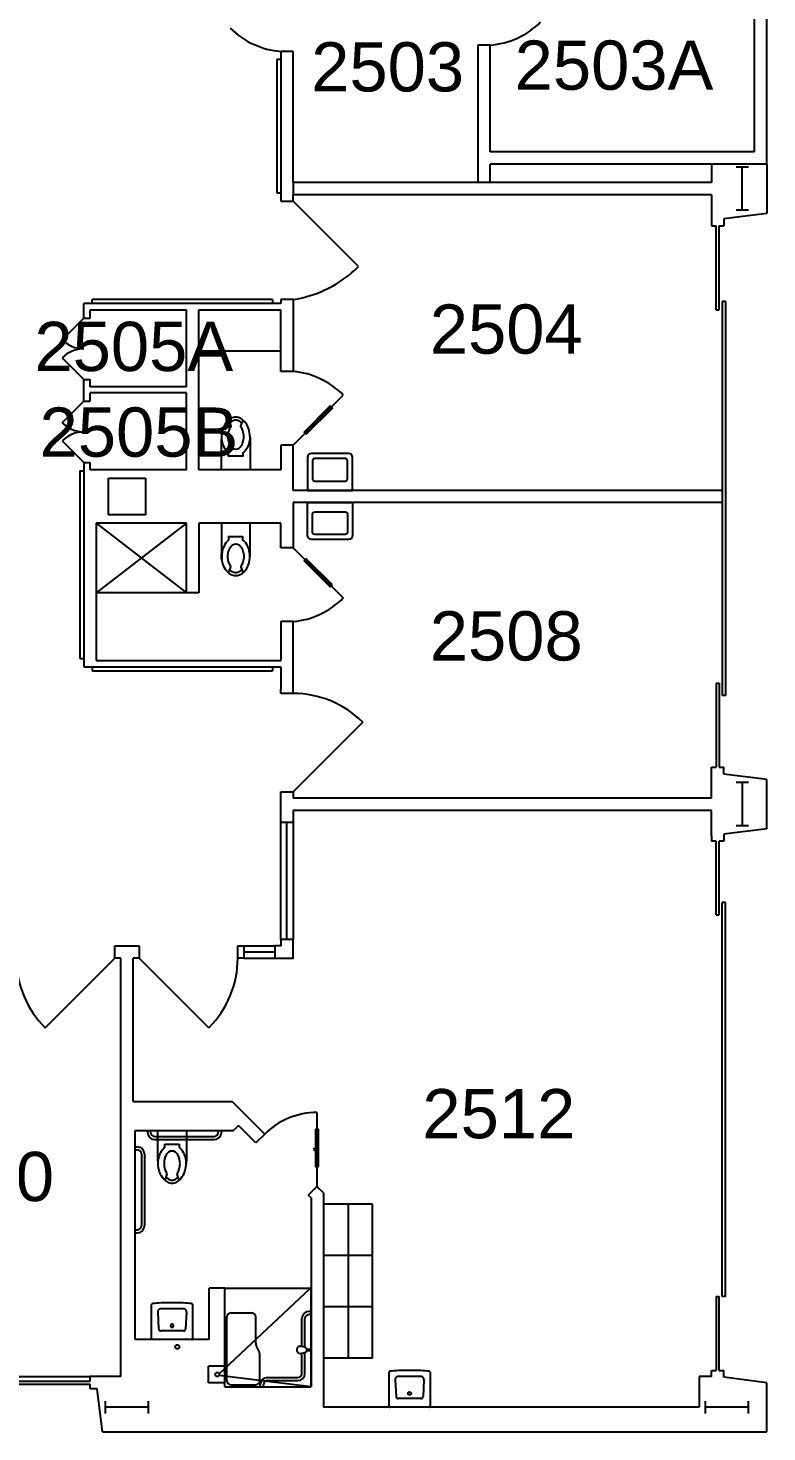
# Model space of a CAD drawing. Header units: inches. Extents: x -3198 to 3293, y 108 to 2903.
# Drawn here: x 2932 to 3292, y 161 to 846 of the extents above; entities that cross this region are included whole.
import ezdxf
from ezdxf.enums import TextEntityAlignment as Align

# ---------------------------------------------------------------- set-up
doc = ezdxf.new("R2010")
doc.units = ezdxf.units.IN
doc.header["$LTSCALE"] = 96
doc.header["$MEASUREMENT"] = 0
doc.layers.get('0').update_dxf_attribs({"linetype": 'CONTINUOUS'})
for name, color, linetype in [('A-ANNO-ROOM', 4, 'CONTINUOUS'), ('A-COLS', 5, 'CONTINUOUS'), ('A-DOOR', 2, 'CONTINUOUS'), ('A-FLOR-CASE', 3, 'CONTINUOUS'), ('A-FLOR-HRAL', 1, 'CONTINUOUS'), ('A-FLOR-PFIX', 2, 'CONTINUOUS'), ('A-GLAZ', 2, 'CONTINUOUS'), ('A-GLAZ-SILL', 1, 'CONTINUOUS'), ('A-WALL-FULL', 6, 'CONTINUOUS')]:
    doc.layers.add(name, color=color, linetype=linetype)
doc.styles.add('ARIAL', font='arial.ttf')

# ---------------------------------------------------------------- blocks, each defined once
blk = doc.blocks.new('W-LAV2')
for p, q in [((17, 11), (1, 11)), ((1, 11), (1, -11)), ((5.5, 7.5), (5.5, -7.5)), ((15.5, 8.5), (6.5, 8.5)), ((16.5, -7.5), (16.5, 7.5)), ((19, -9), (19, 9)), ((1, -11), (17, -11)), ((6.5, -8.5), (15.5, -8.5))]:
    blk.add_line(p, q)
for centre, radius, start, end in [((6.5, 7.5), 1, 90, 180), ((15.5, 7.5), 1, 0, 90), ((17, 9), 2, 0, 90), ((6.5, -7.5), 1, 180, 270), ((15.5, -7.5), 1, 270, 0), ((17, -9), 2, 270, 0)]:
    blk.add_arc(centre, radius, start, end)

msp = doc.modelspace()

# ---------------------------------------------------------------- linework, layer by layer
at = {"layer": 'A-COLS'}
for p, q in [((3283.5, 778), (3277.5, 778)), ((3280.5, 757), (3280.5, 778)), ((3283.5, 757), (3277.5, 757)), ((2971.47, 617.5), (2971.47, 626.5)), ((2971.47, 626.5), (2989.47, 626.5)), ((2989.47, 626.5), (2989.47, 608.5)), ((2971.47, 608.5), (2971.47, 617.5)), ((2989.47, 608.5), (2971.47, 608.5)), ((3283.5, 478), (3277.5, 478)), ((3280.5, 478), (3280.5, 457)), ((3283.5, 457), (3277.5, 457)), ((2970, 170.5), (2970, 176.5)), ((2991, 173.5), (2970, 173.5)), ((2991, 170.5), (2991, 176.5)), ((3262.5, 170.5), (3262.5, 176.5)), ((3283.5, 173.5), (3262.5, 173.5)), ((3283.5, 170.5), (3283.5, 176.5))]:
    msp.add_line(p, q, dxfattribs=at)
at = {"layer": 'A-DOOR'}
for p, q in [((3093.38, 729.62), (3061.5, 761.5)), ((2948.89, 693.89), (2959.5, 704.5)), ((2948.89, 685.11), (2959.5, 674.5)), ((2948.89, 653.39), (2959.5, 664)), ((3061.5, 642.5), (3085.94, 666.94)), ((2948.89, 644.61), (2959.5, 634)), ((3061.5, 592.5), (3085.94, 568.06)), ((3095.44, 507.44), (3061.5, 473.5)), ((2940.56, 358.56), (2974.5, 392.5)), ((3020.44, 358.56), (2986.5, 392.5)), ((3073.08, 317.2), (3073.08, 281.2)), ((3072.08, 299.2), (3071.37, 299.9)), ((3072.08, 299.2), (3071.37, 298.49)), ((3073.08, 299.2), (3072.08, 299.2))]:
    msp.add_line(p, q, dxfattribs=at)
for points in [[(3079.56, 661.62), (3066.83, 648.89), (3067.89, 647.83), (3080.62, 660.56)], [(3080.62, 574.44), (3067.89, 587.17), (3066.83, 586.11), (3079.56, 573.38)], [(3073.83, 290.91), (3073.83, 308.91), (3072.33, 308.91), (3072.33, 290.91)]]:
    msp.add_lwpolyline(points, close=True, dxfattribs=at)
for centre, radius, start, end in [((3154.5, 876.5), 39.12, 274.39871, 315), ((3058.5, 873.5), 39.12, 225, 265.60129), ((3052.87, 770.13), 57.29, 278.66759, 315), ((2959.5, 704.5), 15, 225, 270), ((2959.5, 674.5), 15, 90, 135), ((3057.58, 638.58), 40.11, 45, 84.39601), ((2959.5, 664), 15, 225, 270), ((2959.5, 634), 15, 90, 135), ((3057.58, 596.42), 40.11, 275.60399, 315), ((3061.5, 473.5), 48, 45, 90), ((2974.5, 392.5), 48, 180, 225), ((2986.5, 392.5), 48, 315, 0), ((3073.08, 281.2), 36, 90, 135)]:
    msp.add_arc(centre, radius, start, end, dxfattribs=at)
at = {"layer": 'A-FLOR-CASE'}
for p, q in [((3015.5, 688.5), (3055.5, 688.5)), ((3100.25, 272.5), (3076.25, 272.5)), ((3088.25, 272.5), (3088.25, 197.5)), ((3100.25, 197.5), (3100.25, 272.5)), ((3100.25, 247.5), (3076.25, 247.5)), ((3100.25, 222.5), (3076.25, 222.5)), ((3100.25, 197.5), (3076.25, 197.5))]:
    msp.add_line(p, q, dxfattribs=at)
at = {"layer": 'A-FLOR-HRAL'}
for p, q in [((3055.5, 830.5), (3053.5, 830.5)), ((3053.5, 830.5), (3053.5, 765.5)), ((3053.5, 765.5), (3055.5, 765.5)), ((3051.5, 713.5), (2963.5, 713.5)), ((2963.5, 711.5), (2963.5, 713.5)), ((3051.5, 713.5), (3051.5, 711.5)), ((2957.5, 630), (2957.5, 538.5)), ((2957.5, 630), (2959.5, 630)), ((2957.5, 538.5), (2959.5, 538.5)), ((2963.5, 534.5), (2963.5, 532.5)), ((3051.5, 534.5), (3051.5, 532.5)), ((2963.5, 532.5), (3051.5, 532.5))]:
    msp.add_line(p, q, dxfattribs=at)
at = {"layer": 'A-FLOR-PFIX'}
for p, q in [((3009.5, 604.5), (2965.5, 570.5)), ((2965.5, 604.5), (3009.5, 570.5)), ((3009.5, 570.5), (2965.5, 570.5)), ((2990.5, 308.5), (2990.5, 307.5)), ((2992, 308.5), (2992, 307.5)), ((2995.5, 293.62), (2995.5, 308.5)), ((2995.5, 308.5), (2999.48, 308.5)), ((2999.48, 308.5), (3002.5, 308.5)), ((3002.5, 308.5), (3005.52, 308.5)), ((3005.52, 308.5), (3009.5, 308.5)), ((3009.5, 308.5), (3009.5, 293.62)), ((3025, 308.5), (3025, 307.5)), ((3026.5, 308.5), (3026.5, 307.5)), ((2994, 305.5), (3023, 305.5)), ((2994, 304), (3023, 304)), ((2998.95, 300.24), (2998.95, 301.79)), ((2998.95, 301.79), (3005.95, 301.79)), ((3005.95, 301.79), (3005.95, 300.24)), ((2984.5, 300.5), (2985.5, 300.5)), ((2984.5, 299), (2985.5, 299)), ((2987.5, 297), (2987.5, 262)), ((2989, 297), (2989, 262)), ((2999.98, 287.2), (2999.25, 285)), ((3005.66, 284.97), (3004.92, 287.2)), ((2984.5, 260), (2985.5, 260)), ((2984.5, 258.5), (2985.5, 258.5)), ((3025.43, 189.87), (3070, 231.5)), ((3028.25, 183.5), (3028.25, 231.5)), ((3028.25, 231.5), (3070.25, 231.5)), ((2992.5, 207), (2992.5, 223.55)), ((2995.46, 219.92), (2995.92, 211.69)), ((3008.04, 221.5), (2996.96, 221.5)), ((3009.54, 219.92), (3009.08, 211.69)), ((3012.5, 223.55), (3012.5, 207)), ((3031.25, 219.5), (3041.25, 219.5)), ((3070.25, 220.25), (3069.25, 220.25)), ((3070.25, 218.75), (3070.25, 220.25)), ((3029.25, 186.5), (3029.25, 217.5)), ((3043.25, 204.71), (3043.25, 217.5)), ((3065.75, 203.18), (3065.75, 216.75)), ((3067.25, 202.74), (3067.25, 216.75)), ((3070.25, 218.75), (3069.25, 218.75)), ((3012, 206.5), (2993, 206.5)), ((3008.08, 210.75), (2996.92, 210.75)), ((3044.93, 200.63), (3043.57, 203.37)), ((3045.25, 186.5), (3045.25, 199.29)), ((3065.75, 190), (3065.75, 199.82)), ((3067.25, 190), (3067.25, 200.26)), ((3068.17, 201.88), (3070.25, 201.88)), ((3068.17, 201.12), (3070.25, 201.12)), ((3070.25, 183.5), (3025.33, 188.95)), ((3049, 188), (3063.75, 188)), ((3049, 186.5), (3063.75, 186.5)), ((3108.25, 174), (3108.25, 190.55)), ((3111.21, 186.92), (3111.67, 178.69)), ((3123.79, 188.5), (3112.71, 188.5)), ((3125.29, 186.92), (3124.83, 178.69)), ((3128.25, 190.55), (3128.25, 174)), ((3031.25, 184.5), (3043.25, 184.5)), ((3045.5, 183.5), (3045.5, 184.5)), ((3045.5, 183.5), (3047, 183.5)), ((3047, 183.5), (3047, 184.5)), ((3127.75, 173.5), (3108.75, 173.5)), ((3123.83, 177.75), (3112.67, 177.75))]:
    msp.add_line(p, q, dxfattribs=at)
for points in [[(3033.5, 656.25, 0.143932), (3031, 655.52, 0.107177), (3028.55, 653.06, 0.077997), (3027.07, 649.71, 0.065232), (3026.5, 645.38)], [(3029.51, 654.22, -0.562484), (3030.34, 654.03), (3031.08, 651.8, -0.238976), (3031.01, 651.35, 0.08035), (3030.08, 649.48, 0.074934), (3029.66, 646.71, 0.074934), (3030.08, 643.95, 0.085426), (3031.09, 641.96, 0.066386), (3031.9, 641.12, 0.330534), (3035.2, 641.12, 0.066386), (3036.01, 641.96, 0.085426), (3037.02, 643.95, 0.074934), (3037.44, 646.71, 0.074934), (3037.02, 649.48, 0.08035), (3036.09, 651.35, -0.238976), (3036.02, 651.8), (3036.75, 654, -0.549653), (3037.57, 654.21)], [(3033.5, 654.75, 0.143932), (3031.81, 654.25, 0.059203), (3030.6, 653.25)], [(3037.52, 654.25, 0.06085), (3036, 655.52, 0.143932), (3033.5, 656.25)], [(3036.48, 653.17, 0.063273), (3035.19, 654.25, 0.143932), (3033.5, 654.75)], [(3040.43, 646.9, -0.022673), (3040.5, 645.38), (3040.5, 630.5), (3036.52, 630.5), (3033.5, 630.5), (3030.48, 630.5), (3026.5, 630.5), (3026.5, 645.38)], [(3040.44, 646.71, -0.074934), (3039.89, 643.06, -0.085426), (3038.42, 640.17, -0.066386), (3037.05, 638.76), (3037.05, 637.21), (3030.05, 637.21), (3030.05, 638.76, -0.066386), (3028.68, 640.17, -0.085426), (3027.21, 643.06, -0.111314), (3026.79, 648.49)], [(3040.43, 588.1, 0.022673), (3040.5, 589.62), (3040.5, 604.5), (3036.52, 604.5), (3033.5, 604.5), (3030.48, 604.5), (3026.5, 604.5), (3026.5, 589.62)], [(3040.44, 588.29, 0.074934), (3039.89, 591.94, 0.085426), (3038.42, 594.83, 0.066386), (3037.05, 596.24), (3037.05, 597.79), (3030.05, 597.79), (3030.05, 596.24, 0.066386), (3028.68, 594.83, 0.085426), (3027.21, 591.94, 0.111314), (3026.79, 586.51)], [(3033.5, 578.75, -0.143932), (3031, 579.48, -0.107177), (3028.55, 581.94, -0.077997), (3027.07, 585.29, -0.065232), (3026.5, 589.62)], [(3029.51, 580.78, 0.562484), (3030.34, 580.97), (3031.08, 583.2, 0.238976), (3031.01, 583.65, -0.08035), (3030.08, 585.52, -0.074934), (3029.66, 588.29, -0.074934), (3030.08, 591.05, -0.085426), (3031.09, 593.04, -0.066386), (3031.9, 593.88, -0.330534), (3035.2, 593.88, -0.066386), (3036.01, 593.04, -0.085426), (3037.02, 591.05, -0.074934), (3037.44, 588.29, -0.074934), (3037.02, 585.52, -0.08035), (3036.09, 583.65, 0.238976), (3036.02, 583.2), (3036.75, 581, 0.549653), (3037.57, 580.79)], [(3033.5, 580.25, -0.143932), (3031.81, 580.75, -0.059203), (3030.6, 581.75)], [(3036.48, 581.83, -0.063273), (3035.19, 580.75, -0.143932), (3033.5, 580.25)], [(3037.52, 580.75, -0.06085), (3036, 579.48, -0.143932), (3033.5, 578.75)], [(3108.7, 191.04, 0.061553), (3108.56, 191.01, 0.084107), (3108.47, 190.96, 0.039062), (3108.38, 190.88, 0.039062), (3108.31, 190.78, 0.084107), (3108.27, 190.69, 0.061553), (3108.25, 190.55)], [(3127.8, 191.04, 0.007949), (3123.65, 191.37, 0.014949), (3121.44, 191.45, 0.000949), (3118.25, 191.46, 0.000949), (3115.06, 191.45, 0.014949), (3112.85, 191.37, 0.007949), (3108.7, 191.04)], [(3112.71, 188.5, 0.050866), (3112.35, 188.46, 0.073218), (3112.12, 188.38, 0.028563), (3111.79, 188.17, 0.050866), (3111.62, 188.03, 0.050866), (3111.49, 187.86, 0.028563), (3111.3, 187.52, 0.073218), (3111.23, 187.28, 0.050866), (3111.21, 186.92)], [(3125.29, 186.92, 0.050866), (3125.27, 187.28, 0.073218), (3125.2, 187.52, 0.028563), (3125.01, 187.86, 0.050866), (3124.88, 188.03, 0.050866), (3124.71, 188.17, 0.028563), (3124.38, 188.38, 0.073218), (3124.15, 188.46, 0.050866), (3123.79, 188.5)], [(3128.25, 190.55, 0.061553), (3128.23, 190.69, 0.084107), (3128.19, 190.78, 0.039062), (3128.12, 190.88, 0.039062), (3128.03, 190.96, 0.084107), (3127.94, 191.01, 0.061553), (3127.8, 191.04)], [(3111.67, 178.69, 0.063221), (3111.72, 178.41, 0.085725), (3111.82, 178.22, 0.040781), (3111.99, 178.03, 0.040781), (3112.18, 177.87, 0.085725), (3112.38, 177.79, 0.063221), (3112.67, 177.75)], [(3123.83, 177.75, 0.063221), (3124.12, 177.79, 0.085725), (3124.32, 177.87, 0.040781), (3124.51, 178.03, 0.040781), (3124.68, 178.22, 0.085725), (3124.78, 178.41, 0.063221), (3124.83, 178.69)], [(3108.25, 174, 0.065543), (3108.27, 173.85, 0.087946), (3108.32, 173.75, 0.043207), (3108.4, 173.65, 0.043207), (3108.5, 173.57, 0.087946), (3108.6, 173.52, 0.065543), (3108.75, 173.5)], [(3127.75, 173.5, 0.065543), (3127.9, 173.52, 0.087946), (3128, 173.57, 0.043207), (3128.1, 173.65, 0.043207), (3128.18, 173.75, 0.087946), (3128.23, 173.85, 0.065543), (3128.25, 174)]]:
    msp.add_lwpolyline(points, format="xyb", dxfattribs=at)
msp.add_lwpolyline([(3117.55, 180.51, -0.043661), (3117.6, 180.62, -0.043661), (3117.68, 180.73, -0.043661), (3117.77, 180.82, -0.043661), (3117.88, 180.9, -0.043661), (3117.99, 180.95, -0.043661), (3118.12, 180.99, -0.043661), (3118.25, 181, -0.043661), (3118.38, 180.99, -0.043661), (3118.51, 180.95, -0.043661), (3118.62, 180.9, -0.043661), (3118.73, 180.82, -0.043661), (3118.82, 180.73, -0.043661), (3118.9, 180.62, -0.043661), (3118.95, 180.51, -0.043661), (3118.99, 180.38, -0.043661), (3119, 180.25, -0.043661), (3118.99, 180.12, -0.043661), (3118.95, 179.99, -0.043661), (3118.9, 179.88, -0.043661), (3118.82, 179.77, -0.043661), (3118.73, 179.68, -0.043661), (3118.62, 179.6, -0.043661), (3118.51, 179.55, -0.043661), (3118.38, 179.51, -0.043661), (3118.25, 179.5, -0.043661), (3118.12, 179.51, -0.043661), (3117.99, 179.55, -0.043661), (3117.88, 179.6, -0.043661), (3117.77, 179.68, -0.043661), (3117.68, 179.77, -0.043661), (3117.6, 179.88, -0.043661), (3117.55, 179.99, -0.043661), (3117.51, 180.12, -0.043661), (3117.5, 180.25, -0.043661), (3117.51, 180.38, -0.043661)], format="xyb", close=True, dxfattribs=at)
for centre in [(3004.99, 203), (3024.5, 189.5)]:
    msp.add_circle(centre, 1, dxfattribs=at)
for centre, radius, start, end in [((3032.46, 648.82), 7.43, 36.67248, 46.57416), ((3030.75, 647.54), 9.56, 17.14164, 36.67248), ((3028.06, 646.71), 12.38, 0, 17.14164), ((3032.46, 586.18), 7.43, 313.42584, 323.32752), ((3030.75, 587.46), 9.56, 323.32752, 342.85836), ((3028.06, 588.29), 12.38, 342.85836, 0), ((2994, 307.5), 3.5, 180, 270), ((2994, 307.5), 2, 180, 270), ((3023, 307.5), 3.5, 270, 0), ((3023, 307.5), 2, 270, 0), ((2985.5, 297), 3.5, 0, 90), ((2985.5, 297), 2, 0, 90), ((3007.94, 292.29), 12.38, 162.8584, 179.99997), ((3005.25, 293.12), 9.56, 143.32755, 162.85833), ((3003.54, 294.39), 7.43, 128.13524, 143.3275), ((3007.94, 292.29), 9.38, 162.85841, 179.99998), ((3005.25, 293.12), 6.56, 143.32753, 162.85831), ((3003.54, 294.39), 4.43, 128.13523, 143.32749), ((3002.45, 295.66), 2.76, 53.41905, 126.58095), ((3001.36, 294.39), 4.43, 36.67251, 51.86477), ((2999.65, 293.12), 6.56, 17.14169, 36.67247), ((2996.96, 292.29), 9.38, 0.00002, 17.14159), ((3001.36, 294.39), 7.43, 36.67252, 51.86478), ((2999.65, 293.12), 9.56, 17.14167, 36.67245), ((2996.96, 292.29), 12.38, 351.73493, 17.14163), ((3012.34, 293.62), 16.84, 180, 185.19537), ((3007.94, 292.29), 12.38, 180, 197.14164), ((3005.25, 291.46), 9.56, 197.14164, 216.67248), ((3007.94, 292.29), 9.38, 180.00002, 197.14159), ((3005.25, 291.46), 6.56, 197.14169, 215.51708), ((2999.5, 287.36), 0.5, 341.75622, 35.5172), ((3005.4, 287.36), 0.5, 144.4828, 198.24378), ((2999.65, 291.46), 6.56, 324.48292, 342.85831), ((2996.96, 292.29), 9.38, 342.85841, 359.99998), ((2997.51, 292.33), 11.82, 327.23154, 345.07102), ((2992.66, 293.62), 16.84, 345.07107, 359.99999), ((3003.54, 290.18), 7.43, 216.67248, 226.57416), ((2998.77, 285.15), 0.5, 226.57414, 341.75625), ((3004.43, 290.36), 8.18, 223.30974, 237.23835), ((3004.43, 290.36), 6.68, 222.75649, 237.23828), ((3002.5, 287.37), 4.62, 237.23826, 270.00004), ((3002.5, 287.37), 3.12, 237.23824, 270.00003), ((3002.5, 287.37), 3.12, 269.99997, 302.76176), ((3002.5, 287.37), 4.62, 269.99996, 302.76174), ((3000.57, 290.36), 6.68, 302.76167, 316.31417), ((3000.57, 290.36), 8.18, 302.76173, 327.23149), ((3006.13, 285.13), 0.5, 198.24385, 315.67207), ((2985.5, 262), 3.5, 270, 0), ((2985.5, 262), 2, 270, 0), ((2993.08, 223.55), 0.578, 165.91089, 180.00002), ((2992.82, 223.61), 0.312, 146.68, 165.91065), ((2993.21, 223.35), 0.783, 137.73249, 146.68029), ((2993.21, 223.35), 0.783, 128.78497, 137.73277), ((2992.92, 223.72), 0.312, 109.55391, 128.78456), ((2993.01, 223.47), 0.578, 95.46518, 109.55431), ((3005.42, 93.74), 130.9, 93.64331, 95.46505), ((2997.23, 220.02), 1.77, 171.53233, 183.17992), ((2996.33, 220.15), 0.86, 154.78187, 171.53231), ((2998.63, 219.06), 3.41, 148.23747, 154.78185), ((2996.65, 220.29), 1.08, 136.58977, 148.23736), ((2996.65, 220.29), 1.08, 124.94244, 136.59003), ((2997.99, 218.38), 3.41, 118.39806, 124.94244), ((2996.78, 220.62), 0.86, 101.64749, 118.39793), ((2996.96, 219.73), 1.77, 89.9999, 101.64749), ((2999.45, 187.43), 37.02, 90.21756, 93.64336), ((3002.5, -615.07), 839.53, 90.00004, 90.21754), ((3002.5, -615.07), 839.53, 89.78246, 89.99996), ((3005.55, 187.43), 37.02, 86.35664, 89.78244), ((2999.58, 93.74), 130.9, 84.53495, 86.35669), ((3008.04, 219.73), 1.77, 78.35251, 90.0001), ((3008.22, 220.62), 0.86, 61.60207, 78.35251), ((3007.01, 218.38), 3.41, 55.05756, 61.60194), ((3008.35, 220.29), 1.08, 43.40997, 55.05756), ((3008.35, 220.29), 1.08, 31.76264, 43.41023), ((3006.37, 219.06), 3.41, 25.21815, 31.76253), ((3008.67, 220.15), 0.86, 8.46769, 25.21813), ((3007.77, 220.02), 1.77, 356.82008, 8.46767), ((3011.99, 223.47), 0.578, 70.44569, 84.53482), ((3012.08, 223.72), 0.312, 51.21544, 70.44609), ((3011.79, 223.35), 0.783, 42.26723, 51.21503), ((3011.79, 223.35), 0.783, 33.31971, 42.26751), ((3012.18, 223.61), 0.312, 14.08935, 33.32), ((3011.92, 223.55), 0.578, 359.99998, 14.08911), ((3031.25, 217.5), 2, 90, 180), ((3041.25, 217.5), 2, 0, 90), ((3069.25, 216.75), 3.5, 90, 180), ((3002.5, 213.25), 0.75, 170.00007, 180.00008), ((3002.5, 213.25), 0.75, 179.99992, 189.99993), ((3002.5, 213.25), 0.75, 159.99972, 169.99973), ((3002.5, 213.25), 0.75, 190.00027, 200.00028), ((3002.5, 213.25), 0.75, 150.00018, 160.00019), ((3002.5, 213.25), 0.75, 199.99981, 209.99982), ((3002.5, 213.25), 0.75, 139.99997, 149.99998), ((3002.5, 213.25), 0.75, 210.00002, 220.00003), ((3002.5, 213.25), 0.75, 129.99999, 140.00001), ((3002.5, 213.25), 0.75, 219.99999, 230.00001), ((3002.5, 213.25), 0.75, 120.00002, 130.00003), ((3002.5, 213.25), 0.75, 229.99997, 239.99998), ((3002.5, 213.25), 0.75, 109.99981, 119.99982), ((3002.5, 213.25), 0.75, 240.00018, 250.00019), ((3002.5, 213.25), 0.75, 100.00027, 110.00028), ((3002.5, 213.25), 0.75, 249.99972, 259.99973), ((3002.5, 213.25), 0.75, 89.99992, 99.99993), ((3002.5, 213.25), 0.75, 260.00007, 270.00008), ((3002.5, 213.25), 0.75, 80.00007, 90.00008), ((3002.5, 213.25), 0.75, 269.99992, 279.99993), ((3002.5, 213.25), 0.75, 69.99972, 79.99973), ((3002.5, 213.25), 0.75, 280.00027, 290.00028), ((3002.5, 213.25), 0.75, 60.00018, 70.00019), ((3002.5, 213.25), 0.75, 289.99981, 299.99982), ((3002.5, 213.25), 0.75, 49.99997, 59.99998), ((3002.5, 213.25), 0.75, 300.00002, 310.00003), ((3002.5, 213.25), 0.75, 39.99999, 50.00001), ((3002.5, 213.25), 0.75, 309.99999, 320.00001), ((3002.5, 213.25), 0.75, 30.00002, 40.00003), ((3002.5, 213.25), 0.75, 319.99997, 329.99998), ((3002.5, 213.25), 0.75, 19.99981, 29.99982), ((3002.5, 213.25), 0.75, 330.00018, 340.00019), ((3002.5, 213.25), 0.75, 10.00027, 20.00028), ((3002.5, 213.25), 0.75, 339.99972, 349.99973), ((3002.5, 213.25), 0.75, 359.99992, 9.99993), ((3002.5, 213.25), 0.75, 350.00007, 0.00008), ((3069.25, 216.75), 2, 90, 180), ((2993.07, 207), 0.574, 180.00024, 195.00014), ((2992.83, 206.93), 0.321, 194.99956, 215.10357), ((2993.18, 207.18), 0.753, 215.10367, 224.99983), ((2993.18, 207.18), 0.753, 225.00017, 234.89633), ((2992.93, 206.83), 0.321, 234.89643, 255.00044), ((2993, 207.07), 0.574, 254.99986, 269.99976), ((2997.07, 211.76), 1.15, 183.17998, 197.64991), ((2996.57, 211.6), 0.631, 197.64967, 217.24848), ((2997.3, 212.15), 1.54, 217.24881, 226.58995), ((2997.3, 212.15), 1.54, 226.59003, 235.93117), ((2996.79, 211.4), 0.631, 235.93094, 255.52974), ((2996.92, 211.9), 1.15, 255.53012, 270.00005), ((3008.08, 211.9), 1.15, 269.99995, 284.46988), ((3008.21, 211.4), 0.631, 284.47026, 304.06906), ((3007.7, 212.15), 1.54, 304.06883, 313.40997), ((3007.7, 212.15), 1.54, 313.41005, 322.75119), ((3008.43, 211.6), 0.631, 322.75152, 342.35033), ((3007.93, 211.76), 1.15, 342.35009, 356.82002), ((3012, 207.07), 0.574, 270.00024, 285.00014), ((3012.07, 206.83), 0.321, 284.99956, 305.10357), ((3011.82, 207.18), 0.753, 305.10367, 314.99983), ((3011.82, 207.18), 0.753, 315.00017, 324.89633), ((3012.17, 206.93), 0.321, 324.89643, 345.00044), ((3011.93, 207), 0.574, 344.99986, 359.99976), ((3046.25, 204.71), 3, 180, 206.56505), ((3042.25, 199.29), 3, 0, 26.56505), ((3064.97, 201.69), 1.64, 119.28174, 186.37779), ((3064.97, 201.31), 1.64, 173.62221, 240.71826), ((3065.14, 198.28), 4.94, 63.69179, 101.3589), ((3065.14, 204.72), 4.94, 258.6411, 296.30821), ((3066.86, 201.39), 1.39, 4.55294, 70.4074), ((3066.86, 201.61), 1.39, 289.5926, 355.44706), ((3031.25, 186.5), 2, 180, 270), ((3043.25, 186.5), 2, 270, 0), ((3049, 184.5), 3.5, 90, 180), ((3049, 184.5), 2, 90, 180), ((3063.75, 190), 2, 270, 0), ((3063.75, 190), 3.5, 270, 0)]:
    msp.add_arc(centre, radius, start, end, dxfattribs=at)
at = {"layer": 'A-GLAZ'}
for p, q in [((3058.5, 401.5), (3058.5, 458.5)), ((3037.5, 395.5), (3052.5, 395.5))]:
    msp.add_line(p, q, dxfattribs=at)
at = {"layer": 'A-GLAZ-SILL'}
for p, q in [((3055.5, 401.5), (3055.5, 458.5)), ((3061.5, 458.5), (3061.5, 401.5)), ((3037.5, 398.5), (3052.5, 398.5)), ((3037.5, 392.5), (3052.5, 392.5))]:
    msp.add_line(p, q, dxfattribs=at)
at = {"layer": 'A-WALL-FULL'}
for p, q in [((3292.5, 779.5), (3292.5, 1049.5)), ((3286.5, 785.5), (3286.5, 875.5)), ((3157.5, 837.5), (3151.5, 837.5)), ((3151.5, 837.5), (3151.5, 770.5)), ((3157.5, 785.5), (3157.5, 837.5)), ((3061.5, 834.5), (3055.5, 834.5)), ((3055.5, 834.5), (3055.5, 761.5)), ((3061.5, 773.5), (3061.5, 834.5)), ((3286.5, 785.5), (3157.5, 785.5)), ((3061.5, 770.5), (3061.5, 773.5)), ((3157.5, 770.5), (3157.5, 779.5)), ((3265.5, 779.5), (3157.5, 779.5)), ((3265.5, 779.5), (3265.5, 770.5)), ((3292.5, 779.5), (3265.5, 779.5)), ((3292.5, 779.5), (3292.5, 755.5)), ((3061.5, 770.5), (3061.5, 764.5)), ((3265.5, 770.5), (3061.5, 770.5)), ((3265.5, 770.5), (3157.5, 770.5)), ((3055.5, 761.5), (3061.5, 761.5)), ((3061.5, 761.5), (3061.5, 764.5)), ((3265.5, 764.5), (3061.5, 764.5)), ((3265.5, 764.5), (3265.5, 752.12)), ((3292.5, 755.5), (3271.5, 752.88)), ((3271.5, 752.88), (3271.5, 749.5)), ((3265.5, 752.12), (3265.5, 749.5)), ((3265.5, 749.5), (3267.75, 749.5)), ((3267.75, 744.5), (3267.75, 749.5)), ((3269.25, 749.5), (3271.5, 749.5)), ((3269.25, 744.5), (3269.25, 749.5)), ((3267.75, 708.5), (3267.75, 744.5)), ((3269.25, 708.5), (3269.25, 744.5)), ((3055.5, 713.5), (3055.5, 711.5)), ((3061.5, 713.5), (3055.5, 713.5)), ((3061.5, 713.5), (3061.5, 711.5)), ((3272.25, 712.5), (3270.75, 712.5)), ((3272.25, 712.5), (3270.75, 712.5)), ((3270.75, 712.5), (3270.75, 616.5)), ((3272.25, 712.5), (3272.25, 616.5)), ((3055.5, 711.5), (2959.5, 711.5)), ((2959.5, 704.5), (2959.5, 711.5)), ((2962.5, 708.5), (3009.5, 708.5)), ((2962.5, 704.5), (2962.5, 708.5)), ((3009.5, 671), (3009.5, 708.5)), ((3015.5, 630.5), (3015.5, 708.5)), ((3015.5, 708.5), (3055.5, 708.5)), ((3055.5, 678.5), (3055.5, 708.5)), ((3061.5, 711.5), (3061.5, 678.5)), ((3267.75, 708.5), (3269.25, 708.5)), ((2959.5, 704.5), (2962.5, 704.5)), ((3061.5, 678.5), (3055.5, 678.5)), ((2959.5, 664), (2959.5, 674.5)), ((2959.5, 674.5), (2962.5, 674.5)), ((2962.5, 671), (2962.5, 674.5)), ((3009.5, 671), (2962.5, 671)), ((2959.5, 664), (2962.5, 664)), ((3009.5, 668), (2962.5, 668)), ((2962.5, 664), (2962.5, 668)), ((3009.5, 630.5), (3009.5, 668)), ((3055.5, 642.5), (3055.5, 630.5)), ((3061.5, 642.5), (3055.5, 642.5)), ((3061.5, 620.5), (3061.5, 642.5)), ((2959.5, 634), (2959.5, 534.5)), ((2959.5, 634), (2962.5, 634)), ((2962.5, 630.5), (2962.5, 634)), ((3009.5, 630.5), (2962.5, 630.5)), ((3055.5, 630.5), (3015.5, 630.5)), ((3270.75, 620.5), (3061.5, 620.5)), ((3270.75, 620.5), (3270.75, 614.5)), ((3270.75, 616.5), (3270.75, 520.5)), ((3272.25, 616.5), (3272.25, 520.5)), ((3270.75, 614.5), (3061.5, 614.5)), ((3061.5, 614.5), (3061.5, 592.5)), ((3009.5, 604.5), (2965.5, 604.5)), ((2965.5, 604.5), (2965.5, 537.5)), ((3009.5, 570.5), (3009.5, 604.5)), ((3015.5, 604.5), (3015.5, 570.5)), ((3055.5, 604.5), (3015.5, 604.5)), ((3055.5, 592.5), (3055.5, 604.5)), ((3061.5, 592.5), (3055.5, 592.5)), ((3015.5, 570.5), (3009.5, 570.5)), ((3055.5, 556.5), (3055.5, 537.5)), ((3061.5, 556.5), (3055.5, 556.5)), ((3061.5, 523.5), (3061.5, 556.5)), ((2959.5, 534.5), (3055.5, 534.5)), ((2965.5, 537.5), (3055.5, 537.5)), ((3055.5, 534.5), (3055.5, 526.5)), ((3055.5, 526.5), (3055.5, 523.5)), ((3055.5, 521.5), (3055.5, 523.5)), ((3061.5, 521.5), (3055.5, 521.5)), ((3061.5, 521.5), (3061.5, 523.5)), ((3267.75, 526.5), (3269.25, 526.5)), ((3267.75, 526.5), (3267.75, 490.5)), ((3269.25, 526.5), (3269.25, 490.5)), ((3272.25, 520.5), (3270.75, 520.5)), ((3267.75, 490.5), (3267.75, 485.5)), ((3269.25, 490.5), (3269.25, 485.5)), ((3265.5, 482.88), (3265.5, 485.5)), ((3265.5, 485.5), (3267.75, 485.5)), ((3265.5, 470.5), (3265.5, 482.88)), ((3269.25, 485.5), (3271.5, 485.5)), ((3271.5, 482.12), (3271.5, 485.5)), ((3292.5, 479.5), (3271.5, 482.12)), ((3292.5, 455.5), (3292.5, 479.5)), ((3055.5, 458.5), (3055.5, 473.5)), ((3055.5, 473.5), (3061.5, 473.5)), ((3061.5, 473.5), (3061.5, 470.5)), ((3265.5, 470.5), (3061.5, 470.5)), ((3265.5, 464.5), (3061.5, 464.5)), ((3061.5, 464.5), (3061.5, 458.5)), ((3265.5, 452.12), (3265.5, 464.5)), ((3061.5, 458.5), (3055.5, 458.5)), ((3265.5, 452.12), (3265.5, 449.5)), ((3292.5, 455.5), (3271.5, 452.88)), ((3271.5, 452.88), (3271.5, 449.5)), ((3267.75, 449.5), (3265.5, 449.5)), ((3267.75, 413.5), (3267.75, 449.5)), ((3271.5, 449.5), (3269.25, 449.5)), ((3269.25, 413.5), (3269.25, 449.5)), ((3270.75, 323.5), (3270.75, 419.5)), ((3272.25, 419.5), (3270.75, 419.5)), ((3272.25, 323.5), (3272.25, 419.5)), ((3267.75, 413.5), (3269.25, 413.5)), ((2974.5, 392.5), (2974.5, 398.5)), ((2974.5, 398.5), (2986.5, 398.5)), ((2986.5, 398.5), (2986.5, 392.5)), ((2977.5, 392.5), (2974.5, 392.5)), ((2977.5, 188.5), (2977.5, 392.5)), ((2986.5, 392.5), (2983.5, 392.5)), ((2983.5, 322.5), (2983.5, 392.5)), ((2983.5, 322.5), (3031.77, 322.5)), ((3047.62, 306.65), (3031.77, 322.5)), ((3270.75, 227.5), (3270.75, 323.5)), ((3272.25, 227.5), (3272.25, 323.5)), ((2984.5, 206.5), (2984.5, 308.5)), ((2984.5, 308.5), (3032.5, 308.5)), ((3032.5, 308.5), (3034.89, 310.89)), ((3043.38, 302.41), (3034.89, 310.89)), ((3047.62, 306.65), (3043.38, 302.41)), ((3073.08, 281.2), (3068.84, 276.95)), ((3076.25, 278.02), (3073.08, 281.2)), ((3070.25, 275.54), (3068.84, 276.95)), ((3070.25, 275.54), (3070.25, 183.5)), ((3076.25, 278.02), (3076.25, 173.5)), ((3020.5, 206.5), (3020.5, 231.5)), ((3028.25, 231.5), (3020.5, 231.5)), ((3028.25, 193.5), (3028.25, 231.5)), ((3070.25, 183.5), (3070.25, 231.5)), ((3267.75, 227.5), (3267.75, 191.5)), ((3267.75, 227.5), (3269.25, 227.5)), ((3269.25, 191.5), (3269.25, 227.5)), ((3272.25, 227.5), (3270.75, 227.5)), ((3020.5, 206.5), (2984.5, 206.5)), ((3028.25, 193.5), (3020.25, 193.5)), ((3020.25, 185.5), (3020.25, 193.5)), ((2698.5, 188.5), (2962.5, 188.5)), ((2926.5, 186.25), (2962.5, 186.25)), ((2962.5, 186.25), (2962.5, 188.5)), ((2977.5, 188.5), (2962.5, 188.5)), ((3028.25, 185.5), (3020.25, 185.5)), ((3028.25, 183.5), (3028.25, 185.5)), ((3265.5, 188.5), (3259.5, 188.5)), ((3259.5, 188.5), (3259.5, 173.5)), ((3265.5, 191.5), (3267.75, 191.5)), ((3265.5, 188.5), (3265.5, 191.5)), ((3269.25, 191.5), (3271.5, 191.5)), ((3271.5, 188.12), (3271.5, 191.5)), ((3292.5, 185.5), (3271.5, 188.12)), ((3292.5, 161.5), (3292.5, 185.5)), ((2926.5, 184.75), (2962.5, 184.75)), ((2962.5, 182.5), (2962.5, 184.75)), ((2965.88, 182.5), (2962.5, 182.5)), ((2968.5, 161.5), (2965.88, 182.5)), ((3028.25, 183.5), (3070.25, 183.5)), ((3259.5, 173.5), (3076.25, 173.5)), ((2968.5, 161.5), (3292.5, 161.5))]:
    msp.add_line(p, q, dxfattribs=at)
for points in [[(3034.5, 398.5), (3037.5, 398.5), (3037.5, 392.5), (3034.5, 392.5)], [(3061.5, 401.5), (3055.5, 401.5), (3055.5, 398.5), (3052.5, 398.5), (3052.5, 392.5), (3061.5, 392.5)]]:
    msp.add_lwpolyline(points, close=True, dxfattribs=at)

# ---------------------------------------------------------------- block references
at = {"layer": 'A-FLOR-PFIX', "rotation": 90}
msp.add_blockref('W-LAV2', (3079.5, 619.5), dxfattribs=at)
at = {"layer": 'A-FLOR-PFIX', "xscale": -1, "rotation": 90}
msp.add_blockref('W-LAV2', (3079.5, 615.5), dxfattribs=at)

# ---------------------------------------------------------------- texts
at = {"layer": 'A-ANNO-ROOM', "style": 'ARIAL'}
for s, p in [('2503', (3107.57, 814.95)), ('2503A', (3217.95, 815.78)), ('2504', (3165.4, 687.11)), ('2505A', (2983.81, 678.65)), ('2505B', (2986.32, 636.9)), ('2508', (3165.4, 537.55)), ('2512', (3161.78, 304.64)), ('2520', (2907.65, 274.02))]:
    msp.add_text(s, height=24, dxfattribs=at).set_placement(p, align=Align.CENTER)

doc.saveas('drawing.dxf')
